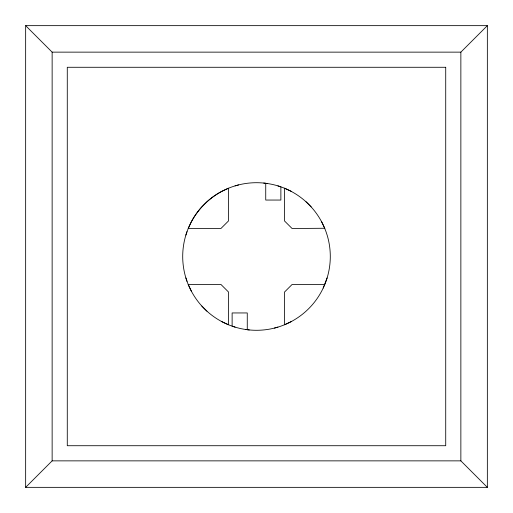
<?xml version="1.0" encoding="UTF-8"?>
<svg xmlns="http://www.w3.org/2000/svg" width="513" height="513" viewBox="0 0 513 513"><rect width="100%" height="100%" fill="white"/><g stroke="black" fill="none" stroke-linecap="round" stroke-linejoin="round"><path stroke-width="0.77" d="M291.288 191.362L284.497 188.175L284.497 220.93L292.07 228.503L324.684 228.259M221.648 191.42L228.49 188.207L228.503 220.93L220.93 228.503L188.226 228.503L191.355 221.712A73.795 73.795 0 0 1 201.756 206.944L206.874 201.821A73.795 73.795 0 0 1 221.013 191.759M185.879 235.076L187.021 231.639M327.121 277.924L323.209 288.049A73.795 73.795 0 0 1 208.759 312.77A73.795 73.795 0 0 1 214.505 195.819A73.795 73.795 0 0 1 325.979 231.639L327.121 235.076A73.795 73.795 0 0 1 324.678 284.741L323.209 288.049M324.774 284.497L292.07 284.497L284.497 292.07L284.497 324.774L291.288 321.58M25.65 487.35L52.14 460.86L52.14 52.14L25.65 25.65L25.65 487.35L487.35 487.35L487.35 25.65L25.65 25.65M52.14 52.14L460.86 52.14L487.35 25.65M235.076 185.879L238.571 184.917M274.429 328.083L277.924 327.121M245.669 329.5L247.266 329.5M52.14 460.86L460.86 460.86L487.35 487.35M263.733 183.058L267.331 183.5M249.267 329.942L247.266 329.692L247.266 312.949L232.126 312.949L232.126 326.146L235.076 327.121M277.924 185.879L280.874 186.854L280.874 200.051L265.734 200.051L265.734 183.308M191.42 291.288L188.207 284.446L220.93 284.446L228.503 292.006L228.503 324.774L221.712 321.58M306.056 201.769L311.179 206.886M206.944 311.179L201.821 306.056M321.58 221.661L324.793 228.503M185.879 277.924L187.021 281.361M460.86 52.14L460.86 460.86M445.72 67.28L67.28 67.28L67.28 445.72L445.72 445.72L445.72 67.28"/></g></svg>
